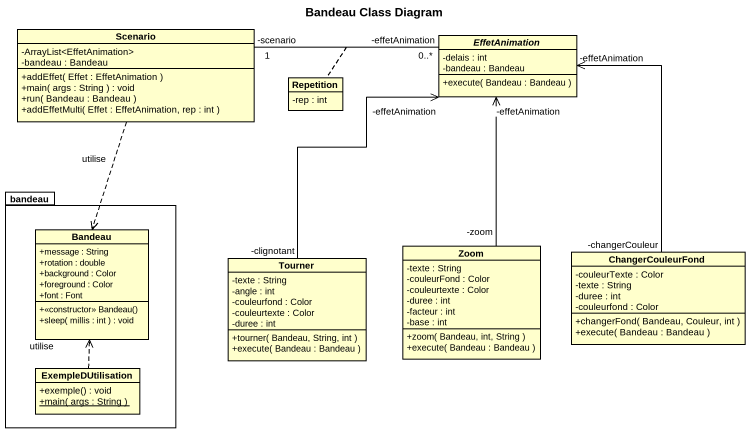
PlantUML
@startuml
title Bandeau Class Diagram
hide circle
hide empty members
skinparam classAttributeIconSize 0
class Scenario {
  -ArrayList<EffetAnimation>
  -bandeau : Bandeau
  +addEffet( Effet : EffetAnimation )
  +main( args : String ) : void
  +run( Bandeau : Bandeau )
  +addEffetMulti( Effet : EffetAnimation, rep : int )
}
abstract class EffetAnimation {
  -delais : int
  -bandeau : Bandeau
  +execute( Bandeau : Bandeau )
}
class Repetition {
  -rep : int
}
package bandeau {
  class Bandeau {
    +message : String
    +rotation : double
    +background : Color
    +foreground : Color
    +font : Font
    +<<constructor>> Bandeau()
    +sleep( millis : int ) : void
  }
  class ExempleDUtilisation {
    +exemple() : void
    {static} +main( args : String )
  }
}
class Tourner {
  -texte : String
  -angle : int
  -couleurfond : Color
  -couleurtexte : Color
  -duree : int
  +tourner( Bandeau, String, int )
  +execute( Bandeau : Bandeau )
}
class Zoom {
  -texte : String
  -couleurFond : Color
  -couleurtexte : Color
  -duree : int
  -facteur : int
  -base : int
  +zoom( Bandeau, int, String )
  +execute( Bandeau : Bandeau )
}
class ChangerCouleurFond {
  -couleurTexte : Color
  -texte : String
  -duree : int
  -couleurfond : Color
  +changerFond( Bandeau, Couleur, int )
  +execute( Bandeau : Bandeau )
}
Scenario "-scenario\n1" -right- "-effetAnimation\n0..*" EffetAnimation
(Scenario, EffetAnimation) .. Repetition
Scenario ..> Bandeau : utilise
Tourner "-clignotant" -up-> "-effetAnimation" EffetAnimation
Zoom "-zoom" -up-> "-effetAnimation" EffetAnimation
ChangerCouleurFond "-changerCouleur" -up-> "-effetAnimation" EffetAnimation
ExempleDUtilisation .up.> Bandeau : utilise
@enduml
